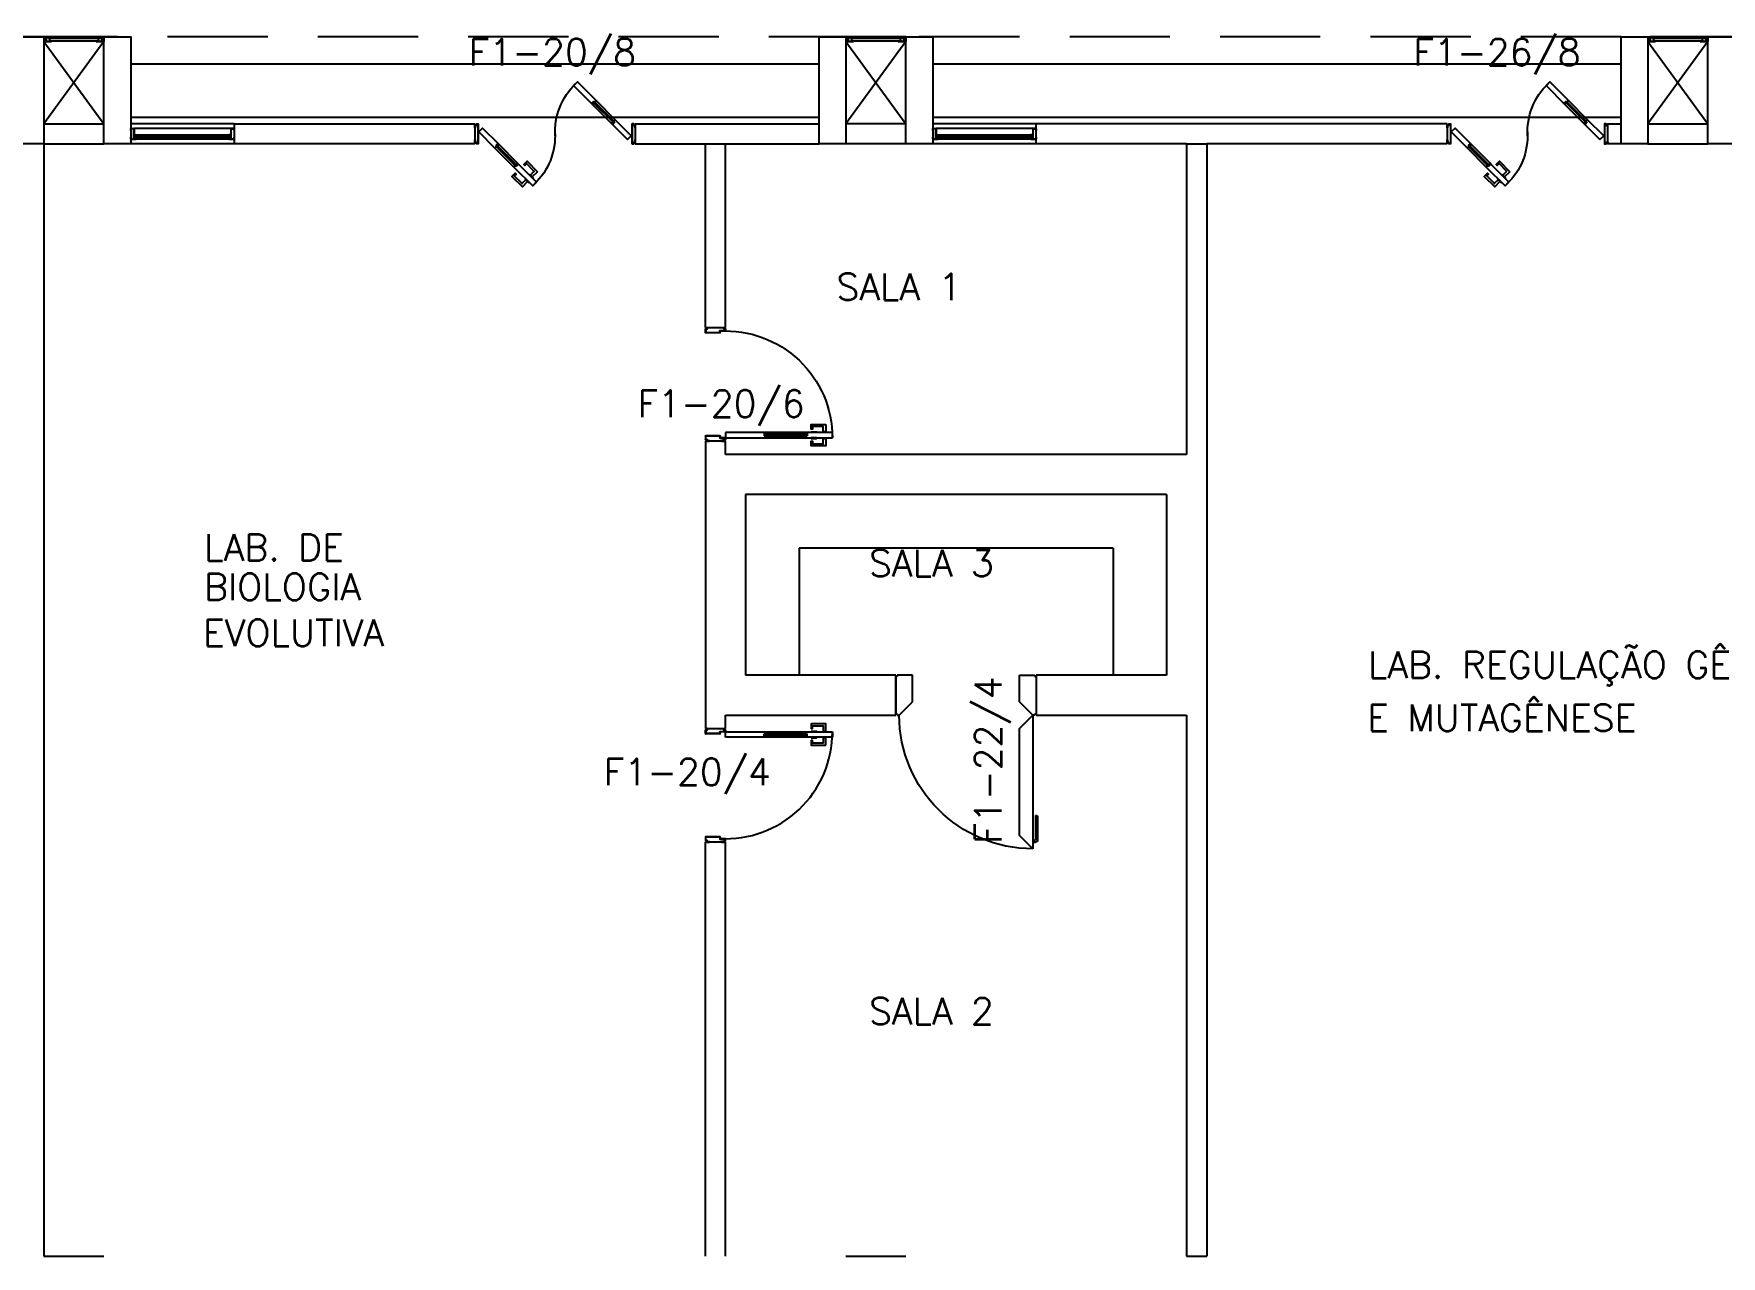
# Model space of a CAD drawing. Header units: millimetres. Extents: x 1887 to 2405, y 1100 to 1335.
# Drawn here: x 2069.68 to 2082.31, y 1228 to 1237.15 of the extents above; entities that cross this region are included whole.
import ezdxf

# ---------------------------------------------------------------- set-up
doc = ezdxf.new("R2010")
doc.units = ezdxf.units.MM
doc.linetypes.add('HIDDEN', pattern=[0.375, 0.25, -0.125])
for name, color, linetype in [('AR-ALV', 2, 'Continuous'), ('AR-ESQ', 1, 'Continuous'), ('AR-ESQPROJ', 1, 'HIDDEN'), ('AR-ESTC', 3, 'Continuous'), ('AR-PEITORIL', 1, 'Continuous'), ('AR-PORTA', 1, 'Continuous'), ('AR-PROJ', 1, 'HIDDEN'), ('AR-SHAFT', 1, 'Continuous'), ('CAMARA FRIA-CONG', 2, 'Continuous'), ('DT-ESQ-BAGUETE-C', 2, 'Continuous'), ('DT-ESQ-BAGUETE-V', 1, 'Continuous'), ('DT-ESQ-CHAPA DOBRADA-V', 1, 'Continuous'), ('DT-ESQ-MARCO-V', 1, 'Continuous'), ('DT-ESQ-PERFIL CADEIRA-C', 2, 'Continuous'), ('DT-ESQ-PERFIL CADEIRA-V', 1, 'Continuous'), ('DT-ESQ-PERFIL U-C', 2, 'Continuous'), ('DT-ESQ-VENEZIANA-C', 2, 'Continuous'), ('DT-ESQ-VENEZIANA-V', 2, 'Continuous'), ('DT-ESQ-VIDRO-C', 2, 'Continuous'), ('ENDEREÇO', 2, 'Continuous'), ('maçaneta', 1, 'Continuous'), ('mov', 1, 'Continuous'), ('PM-PERFIL U-C', 2, 'Continuous'), ('PM-VIDRO', 1, 'Continuous'), ('pm1', 2, 'Continuous'), ('pm2', 2, 'Continuous'), ('TEXTO', 2, 'Continuous')]:
    doc.layers.add(name, color=color, linetype=linetype)
doc.styles.add('UNB-100', font='simplex.shx', dxfattribs={"height": 0.2})
doc.styles.add('UNB1-100', font='simplex.shx', dxfattribs={"height": 0.2})

# ---------------------------------------------------------------- blocks, each defined once
blk = doc.blocks.new('EF01-P')
at = {"layer": 'DT-ESQ-BAGUETE-C', "ltscale": 0.1}
for points in [[(0.002, 0.035), (0.015, 0.035), (0.015, 0.033), (0.002, 0.033), (0.002, 0.005), (0.015, 0.005), (0.015, 0.004), (0.002, 0.004, -0.414214), (0, 0.005), (0, 0.033, -0.414214)], [(0.448, 0.035), (0.435, 0.035), (0.435, 0.033), (0.448, 0.033), (0.448, 0.005), (0.435, 0.005), (0.435, 0.004), (0.448, 0.004, 0.414214), (0.45, 0.005), (0.45, 0.033, 0.414214)]]:
    blk.add_lwpolyline(points, format="xyb", close=True, dxfattribs=at)
at = {"layer": 'DT-ESQ-PERFIL CADEIRA-C', "color": 2, "ltscale": 0.1}
for points in [[(0.01, 0.002), (0.01, 0.003), (0.002, 0.003, 1), (0.002, 0), (0.015, 0, 0.414214), (0.016, 0.002), (0.016, 0.033), (0.043, 0.033)], [(0.407, 0.006), (0.432, 0.006), (0.432, 0.016), (0.433, 0.016), (0.433, 0.006, -0.414214), (0.432, 0.005), (0.407, 0.005), (0.394, 0.005, -1), (0.394, 0.008), (0.407, 0.008), (0.407, 0.02), (0.407, 0.032), (0.394, 0.032, -1), (0.394, 0.035), (0.407, 0.035), (0.433, 0.035, -0.414214), (0.435, 0.033), (0.435, 0.002), (0.448, 0.002)]]:
    blk.add_lwpolyline(points, format="xyb", dxfattribs=at)
at = {"layer": 'DT-ESQ-PERFIL CADEIRA-C', "ltscale": 0.1}
for points in [[(0.043, 0.006), (0.018, 0.006), (0.018, 0.016), (0.016, 0.016), (0.016, 0.006, 0.414214), (0.018, 0.005), (0.043, 0.005), (0.056, 0.005, 1), (0.056, 0.008), (0.043, 0.008), (0.043, 0.02), (0.043, 0.032), (0.056, 0.032, 1), (0.056, 0.035), (0.043, 0.035), (0.016, 0.035, 0.414214), (0.015, 0.033), (0.015, 0.002), (0.002, 0.002)], [(0.041, 0.02), (0.041, 0.032, -0.414214), (0.043, 0.033), (0.056, 0.033)], [(0.041, 0.02), (0.041, 0.008, 0.414214), (0.043, 0.006), (0.056, 0.006)], [(0.408, 0.02), (0.408, 0.032, 0.414214), (0.407, 0.033), (0.394, 0.033)], [(0.408, 0.02), (0.408, 0.008, -0.414214), (0.407, 0.006), (0.394, 0.006)], [(0.44, 0.002), (0.44, 0.003), (0.448, 0.003, -1), (0.448, 0), (0.435, 0, -0.414214), (0.433, 0.002), (0.433, 0.033), (0.407, 0.033)]]:
    blk.add_lwpolyline(points, format="xyb", dxfattribs=at)
at = {"layer": 'DT-ESQ-PERFIL CADEIRA-V', "ltscale": 0.1}
blk.add_line((0.015, 0), (0.435, 0), dxfattribs=at)
at = {"layer": 'DT-ESQ-VENEZIANA-C', "ltscale": 0.1}
for p, q in [((0.043, 0.011), (0.407, 0.011)), ((0.043, 0.009), (0.407, 0.009))]:
    blk.add_line(p, q, dxfattribs=at)
at = {"layer": 'DT-ESQ-VENEZIANA-V', "ltscale": 0.1}
blk.add_line((0.043, 0.031), (0.407, 0.031), dxfattribs=at)
blk = doc.blocks.new('EF04A-P')
at = {"layer": 'DT-ESQ-BAGUETE-C', "ltscale": 0.1}
for points in [[(0.039, -0.05), (0.0255, -0.05), (0.0255, -0.0485), (0.039, -0.0485), (0.039, -0.0365), (0.0255, -0.0365), (0.0255, -0.035), (0.039, -0.035, -0.4142136), (0.0405, -0.0365), (0.0405, -0.0485, -0.4142136)], [(0.736, -0.05), (0.7495, -0.05), (0.7495, -0.0485), (0.736, -0.0485), (0.736, -0.0365), (0.7495, -0.0365), (0.7495, -0.035), (0.736, -0.035, 0.4142136), (0.7345, -0.0365), (0.7345, -0.0485, 0.4142136)]]:
    blk.add_lwpolyline(points, format="xyb", close=True, dxfattribs=at)
at = {"layer": 'DT-ESQ-BAGUETE-V', "ltscale": 0.1}
blk.add_line((0.736, -0.05), (0.039, -0.05), dxfattribs=at)
at = {"layer": 'DT-ESQ-CHAPA DOBRADA-V', "ltscale": 0.1}
blk.add_line((0.735, -0.067), (0.04, -0.067), dxfattribs=at)
at = {"layer": 'DT-ESQ-MARCO-V', "ltscale": 0.1}
for p, q in [((0.0235, -0.035), (0.7515, -0.035)), ((0.0235, -0.115), (0.7515, -0.115))]:
    blk.add_line(p, q, dxfattribs=at)
at = {"layer": 'DT-ESQ-PERFIL U-C', "ltscale": 0.1}
for points in [[(0.025, -0.0655), (0.025, -0.0655, 0.4142136), (0.0235, -0.067), (0.0235, -0.1135), (0.0015, -0.1135), (0.0015, -0.1), (0, -0.1), (0, -0.1135, 0.4142136), (0.0015, -0.115), (0.0235, -0.115, 0.4142136), (0.025, -0.1135), (0.025, -0.067), (0.04, -0.067, 1), (0.04, -0.064), (0.025, -0.064), (0.025, -0.0365, 0.4142136), (0.0235, -0.035), (0.0015, -0.035, 0.4142136), (0, -0.0365), (0, -0.05), (0.0015, -0.05), (0.0015, -0.0365), (0.0235, -0.0365), (0.0235, -0.064, 0.4142136), (0.025, -0.0655), (0.04, -0.0655)], [(0.75, -0.0655), (0.75, -0.0655, -0.4142136), (0.7515, -0.067), (0.7515, -0.1135), (0.7735, -0.1135), (0.7735, -0.1), (0.775, -0.1), (0.775, -0.1135, -0.4142136), (0.7735, -0.115), (0.7515, -0.115, -0.4142136), (0.75, -0.1135), (0.75, -0.067), (0.735, -0.067, -1), (0.735, -0.064), (0.75, -0.064), (0.75, -0.0365, -0.4142136), (0.7515, -0.035), (0.7735, -0.035, -0.4142136), (0.775, -0.0365), (0.775, -0.05), (0.7735, -0.05), (0.7735, -0.0365), (0.7515, -0.0365), (0.7515, -0.064, -0.4142136), (0.75, -0.0655), (0.735, -0.0655)]]:
    blk.add_lwpolyline(points, format="xyb", dxfattribs=at)
at = {"layer": 'DT-ESQ-VIDRO-C', "ltscale": 0.1}
blk.add_lwpolyline([(0.027, -0.062), (0.027, -0.052), (0.748, -0.052), (0.748, -0.062)], close=True, dxfattribs=at)
blk = doc.blocks.new('pe100-alv-01p')
at = {"layer": 'maçaneta'}
for p, q in [((-0.025, 1.25), (-0.005, 1.25)), ((-0.025, 1.235), (-0.005, 1.235)), ((-0.005, 1.05), (-0.005, 1.235)), ((0.01, 1.065), (0.01, 1.235))]:
    blk.add_line(p, q, dxfattribs=at)
for centre, start, end in [((-0.005, 1.235), 360, 90), ((-0.005, 1.065), 270, 360)]:
    blk.add_arc(centre, 0.015, start, end, dxfattribs=at)
at = {"layer": 'mov'}
blk.add_arc((-0.025, 0.3), 1, 90, 180, dxfattribs=at)
at = {"layer": 'pm1'}
for p, q in [((-0.025, 1.3), (-0.125, 1.2)), ((-0.025, 1.3), (-0.025, 1.3)), ((-0.025, 0.3), (-0.025, 1.3)), ((-0.125, 1.2), (-0.125, 0.4)), ((-0.125, 0.4), (-0.025, 0.3)), ((-1.04, 0.29), (-1.05, 0.29)), ((-1.05, 0.01), (-1.05, 0.29)), ((-1.04, 0.3), (-1.025, 0.3)), ((-1.04, 0.3), (-1.04, 0.29)), ((-1.025, 0.3), (-0.925, 0.2)), ((-0.025, 0.3), (-0.125, 0.2)), ((-0.025, 0.3), (-0.025, 0.3)), ((-0.01, 0.3), (-0.025, 0.3)), ((-0.01, 0.3), (-0.01, 0.29)), ((-0.925, 0.2), (-0.925, 0)), ((-0.125, 0.2), (-0.125, 0)), ((-1.04, 0.01), (-1.05, 0.01)), ((-1.04, 0), (-1.04, 0.01)), ((-0.925, 0), (-1.04, 0)), ((-0.125, 0), (-0.01, 0)), ((-0.01, 0), (-0.01, 0.01))]:
    blk.add_line(p, q, dxfattribs=at)
at = {"layer": 'pm2'}
for p, q in [((-0.01, 0.29), (0, 0.29)), ((0, 0.01), (0, 0.29)), ((-0.01, 0.01), (0, 0.01))]:
    blk.add_line(p, q, dxfattribs=at)
blk = doc.blocks.new('PM7B')
at = {"layer": 'maçaneta'}
for points in [[(0.732, -0.208), (0.771, -0.247), (0.785, -0.233), (0.758, -0.206, -0.414214), (0.758, -0.204), (0.813, -0.148), (0.827, -0.162), (0.834, -0.155), (0.81, -0.13)], [(0.806, -0.282), (0.845, -0.321), (0.923, -0.243), (0.898, -0.219), (0.891, -0.226), (0.905, -0.24), (0.849, -0.295, -0.414214), (0.847, -0.295), (0.82, -0.268)], [(0.845, -0.321), (0.806, -0.282), (0.82, -0.268), (0.847, -0.295, 0.414214), (0.849, -0.295), (0.905, -0.24), (0.891, -0.226), (0.898, -0.219), (0.923, -0.243)]]:
    blk.add_lwpolyline(points, format="xyb", close=True, dxfattribs=at)
for points in [[(0.792, -0.226), (0.764, -0.254), (0.767, -0.258), (0.795, -0.229)], [(0.792, -0.226), (0.764, -0.254), (0.767, -0.258), (0.795, -0.229)], [(0.827, -0.261), (0.799, -0.289), (0.795, -0.286), (0.824, -0.258)], [(0.827, -0.261), (0.799, -0.289), (0.795, -0.286), (0.824, -0.258)]]:
    blk.add_lwpolyline(points, close=True, dxfattribs=at)
at = {"layer": 'mov'}
for centre, start, end in [((0.099, 0.089), 356.8029, 46.3992), ((1.101, 0.061), 176.8029, 226.3992)]:
    blk.add_arc(centre, 0.501, start, end, dxfattribs=at)
at = {"layer": 'PM-PERFIL U-C'}
for p, q in [((0, 0.12), (0, 0.139)), ((0.001, 0.14), (0.01, 0.14)), ((0.01, 0.138), (0.002, 0.138)), ((0.002, 0.138), (0.002, 0.12)), ((0.01, 0.14), (0.01, 0.149)), ((0.012, 0.15), (0.023, 0.15)), ((0.023, 0.148), (0.012, 0.148)), ((0.012, 0.148), (0.012, 0.139)), ((0.023, 0.148), (0.023, 0.002)), ((0.025, 0.149), (0.025, 0.001)), ((1.175, 0.149), (1.175, 0.001)), ((1.188, 0.15), (1.176, 0.15)), ((1.177, 0.148), (1.188, 0.148)), ((1.177, 0.148), (1.177, 0.002)), ((1.188, 0.148), (1.188, 0.139)), ((1.189, 0.138), (1.198, 0.138)), ((1.19, 0.14), (1.19, 0.149)), ((1.198, 0.14), (1.19, 0.14)), ((1.198, 0.138), (1.198, 0.12)), ((1.2, 0.12), (1.2, 0.139)), ((0.002, 0.12), (0, 0.12)), ((0, 0.012), (0, 0.03)), ((0, 0.03), (0.002, 0.03)), ((0.01, 0.01), (0.001, 0.01)), ((0.002, 0.03), (0.002, 0.012)), ((0.002, 0.012), (0.01, 0.012)), ((0.01, 0.001), (0.01, 0.01)), ((0.012, 0.01), (0.012, 0.002)), ((0.012, 0.002), (0.023, 0.002)), ((0.023, 0), (0.012, 0)), ((1.188, 0.002), (1.177, 0.002)), ((1.176, 0), (1.188, 0)), ((1.188, 0.01), (1.188, 0.002)), ((1.198, 0.012), (1.189, 0.012)), ((1.19, 0.01), (1.198, 0.01)), ((1.19, 0.001), (1.19, 0.01)), ((1.198, 0.12), (1.2, 0.12)), ((1.198, 0.03), (1.198, 0.012)), ((1.2, 0.03), (1.198, 0.03)), ((1.2, 0.012), (1.2, 0.03))]:
    blk.add_line(p, q, dxfattribs=at)
for centre, start, end in [((0.001, 0.139), 90, 180), ((0.012, 0.149), 90, 180), ((0.01, 0.139), 270, 0), ((0.023, 0.149), 0, 90), ((1.176, 0.149), 90, 180), ((1.188, 0.149), 0, 90), ((1.189, 0.139), 180, 270), ((1.198, 0.139), 0, 90), ((0.001, 0.012), 180, 270), ((0.01, 0.01), 0, 90), ((0.012, 0.001), 180, 270), ((0.023, 0.001), 269.9386, 0), ((1.176, 0.001), 180, 270.0614), ((1.189, 0.01), 90, 180), ((1.188, 0.001), 270, 0), ((1.198, 0.012), 270, 0)]:
    blk.add_arc(centre, 0.0015, start, end, dxfattribs=at)
at = {"layer": 'PM-VIDRO'}
for p, q in [((0.161, 0.171), (0.302, 0.312)), ((0.309, 0.305), (0.168, 0.164)), ((0.891, -0.155), (1.032, -0.014)), ((1.039, -0.021), (0.898, -0.162))]:
    blk.add_line(p, q, dxfattribs=at)
at = {"layer": 'pm1'}
for p, q in [((0.302, 0.312), (0.291, 0.323)), ((0.302, 0.312), (0.309, 0.319)), ((0.327, 0.302), (0.309, 0.319)), ((0.316, 0.312), (0.309, 0.305)), ((0.32, 0.294), (0.309, 0.305)), ((0.327, 0.302), (0.32, 0.294)), ((0.03, 0.061), (0.15, 0.181)), ((0.178, 0.153), (0.058, 0.033)), ((0.15, 0.181), (0.161, 0.171)), ((0.154, 0.164), (0.161, 0.171)), ((0.171, 0.146), (0.154, 0.164)), ((0.168, 0.164), (0.161, 0.157)), ((0.168, 0.164), (0.178, 0.153)), ((0.178, 0.153), (0.171, 0.146)), ((0.058, 0.033), (0.03, 0.061)), ((1.022, -0.003), (1.029, 0.004)), ((1.029, 0.004), (1.046, -0.014)), ((1.032, -0.014), (1.039, -0.007)), ((1.046, -0.014), (1.039, -0.021)), ((0.873, -0.152), (0.88, -0.144)), ((0.873, -0.152), (0.891, -0.169)), ((0.88, -0.144), (0.891, -0.155)), ((0.884, -0.162), (0.891, -0.155)), ((0.898, -0.162), (0.891, -0.169)), ((0.898, -0.162), (0.909, -0.173))]:
    blk.add_line(p, q, dxfattribs=at)
for points in [[(0.291, 0.323), (0.433, 0.464), (0.461, 0.436), (0.32, 0.294)], [(1.032, -0.014), (1.022, -0.003), (1.142, 0.117), (1.17, 0.089), (1.05, -0.031), (1.039, -0.021)], [(0.909, -0.173), (0.767, -0.314), (0.739, -0.286), (0.873, -0.152)]]:
    blk.add_lwpolyline(points, dxfattribs=at)
at = {"layer": 'pm2'}
for p, q in [((0.15, 0.181), (0.291, 0.323)), ((0.32, 0.294), (0.178, 0.153)), ((0.88, -0.144), (1.022, -0.003)), ((1.05, -0.031), (0.909, -0.173))]:
    blk.add_line(p, q, dxfattribs=at)
blk = doc.blocks.new('PM3V')
at = {"layer": 'maçaneta'}
for points in [[(0.02, 0.9), (-0.035, 0.9), (-0.035, 0.79), (0, 0.79), (0, 0.8), (-0.02, 0.8), (-0.02, 0.879, -0.414214), (-0.018, 0.88), (0.02, 0.88)], [(0.125, 0.9), (0.07, 0.9), (0.07, 0.88), (0.109, 0.88, -0.414214), (0.11, 0.879), (0.11, 0.8), (0.09, 0.8), (0.09, 0.79), (0.125, 0.79)]]:
    blk.add_lwpolyline(points, format="xyb", close=True, dxfattribs=at)
for points in [[(0.02, 0.79), (0.02, 0.83), (0.025, 0.83), (0.025, 0.79)], [(0.07, 0.79), (0.07, 0.83), (0.065, 0.83), (0.065, 0.79)]]:
    blk.add_lwpolyline(points, close=True, dxfattribs=at)
at = {"layer": 'mov'}
blk.add_arc((0.025, 0.15), 0.8, 356.8472, 90, dxfattribs=at)
at = {"layer": 'PM-PERFIL U-C'}
for p, q in [((0, 0.12), (0, 0.139)), ((0.002, 0.14), (0.01, 0.14)), ((0.002, 0.138), (0.002, 0.12)), ((0.011, 0.138), (0.002, 0.138)), ((0.01, 0.14), (0.01, 0.149)), ((0.012, 0.15), (0.024, 0.15)), ((0.012, 0.148), (0.012, 0.14)), ((0.023, 0.148), (0.012, 0.148)), ((0.023, 0.109), (0.023, 0.148)), ((0.025, 0.149), (0.025, 0.109)), ((0.825, 0.149), (0.825, 0.109)), ((0.839, 0.15), (0.827, 0.15)), ((0.827, 0.148), (0.838, 0.148)), ((0.827, 0.109), (0.827, 0.148)), ((0.838, 0.148), (0.838, 0.14)), ((0.84, 0.14), (0.84, 0.149)), ((0.849, 0.14), (0.84, 0.14)), ((0.84, 0.138), (0.848, 0.138)), ((0.848, 0.138), (0.848, 0.12)), ((0.85, 0.12), (0.85, 0.139)), ((0.002, 0.12), (0, 0.12)), ((0, 0.03), (0.002, 0.03)), ((0, 0.012), (0, 0.03)), ((0.002, 0.03), (0.002, 0.012)), ((0.002, 0.012), (0.011, 0.012)), ((0.01, 0.01), (0.002, 0.01)), ((0.01, 0.002), (0.01, 0.01)), ((0.012, 0.011), (0.012, 0.002)), ((0.012, 0.002), (0.038, 0.002)), ((0.038, 0), (0.012, 0)), ((0.038, 0.109), (0.025, 0.109)), ((0.038, 0.107), (0.025, 0.107)), ((0.038, 0.107), (0.038, 0.002)), ((0.04, 0.108), (0.04, 0.002)), ((0.81, 0.108), (0.81, 0.002)), ((0.812, 0.109), (0.825, 0.109)), ((0.812, 0.107), (0.826, 0.107)), ((0.812, 0.107), (0.812, 0.002)), ((0.838, 0.002), (0.812, 0.002)), ((0.812, 0), (0.839, 0)), ((0.838, 0.011), (0.838, 0.002)), ((0.848, 0.012), (0.84, 0.012)), ((0.84, 0.002), (0.84, 0.01)), ((0.84, 0.01), (0.849, 0.01)), ((0.848, 0.12), (0.85, 0.12)), ((0.85, 0.03), (0.848, 0.03)), ((0.848, 0.03), (0.848, 0.012)), ((0.85, 0.012), (0.85, 0.03))]:
    blk.add_line(p, q, dxfattribs=at)
for centre, start, end in [((0.002, 0.139), 90, 180), ((0.012, 0.149), 90, 180), ((0.011, 0.14), 270, 0), ((0.024, 0.149), 360, 90), ((0.827, 0.149), 90, 180), ((0.84, 0.14), 180, 270), ((0.839, 0.149), 0, 90), ((0.849, 0.139), 0, 90), ((0.002, 0.012), 180, 270), ((0.012, 0.002), 180, 270), ((0.011, 0.011), 0, 90), ((0.025, 0.109), 180, 270), ((0.038, 0.002), 269.9386, 0), ((0.038, 0.108), 0, 90), ((0.812, 0.108), 90, 180), ((0.812, 0.002), 180, 270.0614), ((0.826, 0.109), 270, 0), ((0.84, 0.011), 90, 180), ((0.839, 0.002), 270, 0), ((0.849, 0.012), 270, 0)]:
    blk.add_arc(centre, 0.0015, start, end, dxfattribs=at)
at = {"layer": 'PM-VIDRO'}
for p, q in [((0.04, 0.45), (0.04, 0.75)), ((0.05, 0.75), (0.05, 0.45))]:
    blk.add_line(p, q, dxfattribs=at)
at = {"layer": 'pm1'}
for p, q in [((0.025, 0.95), (0.065, 0.95)), ((0.025, 0.75), (0.025, 0.95)), ((0.065, 0.95), (0.065, 0.76)), ((0.065, 0.76), (0.04, 0.76)), ((0.04, 0.75), (0.04, 0.76)), ((0.05, 0.76), (0.05, 0.75)), ((0.065, 0.76), (0.065, 0.75)), ((0.04, 0.75), (0.025, 0.75)), ((0.065, 0.75), (0.05, 0.75)), ((0.025, 0.15), (0.025, 0.45)), ((0.04, 0.45), (0.025, 0.45)), ((0.04, 0.44), (0.04, 0.45)), ((0.065, 0.44), (0.04, 0.44)), ((0.065, 0.45), (0.05, 0.45)), ((0.05, 0.45), (0.05, 0.44)), ((0.065, 0.45), (0.065, 0.44)), ((0.065, 0.44), (0.065, 0.15)), ((0.065, 0.15), (0.025, 0.15))]:
    blk.add_line(p, q, dxfattribs=at)
at = {"layer": 'pm2'}
for p, q in [((0.025, 0.45), (0.025, 0.75)), ((0.065, 0.75), (0.065, 0.45)), ((0.025, 0.15), (0.025, 0.109)), ((0.025, 0.109), (0.035, 0.109)), ((0.825, 0.109), (0.815, 0.109)), ((0.815, 0), (0.84, 0)), ((0.84, 0.01), (0.85, 0.01)), ((0.84, 0), (0.84, 0.01))]:
    blk.add_line(p, q, dxfattribs=at)

msp = doc.modelspace()

# ---------------------------------------------------------------- linework, layer by layer
at = {"layer": 'AR-ALV'}
for p, q in [((2069.76, 1236.473), (2070.21, 1236.473)), ((2071.185, 1236.473), (2072.985, 1236.473)), ((2071.185, 1236.473), (2071.185, 1236.323)), ((2072.985, 1236.473), (2072.985, 1236.323)), ((2074.185, 1236.473), (2075.56, 1236.473)), ((2074.185, 1236.473), (2074.185, 1236.323)), ((2076.21, 1236.473), (2075.76, 1236.473)), ((2080.26, 1236.473), (2077.185, 1236.473)), ((2077.185, 1236.323), (2077.185, 1236.473)), ((2080.26, 1236.473), (2080.26, 1236.323)), ((2081.76, 1236.473), (2082.21, 1236.473)), ((2069.76, 1236.323), (2069.76, 1227.998)), ((2069.76, 1236.323), (2070.21, 1236.323)), ((2072.985, 1236.323), (2071.185, 1236.323)), ((2074.185, 1236.323), (2075.56, 1236.323)), ((2074.71, 1234.949), (2074.71, 1236.323)), ((2074.86, 1234.949), (2074.86, 1236.323)), ((2076.21, 1236.323), (2075.76, 1236.323)), ((2078.31, 1236.323), (2077.185, 1236.323)), ((2078.31, 1236.323), (2078.31, 1233.998)), ((2078.31, 1236.323), (2078.31, 1233.998)), ((2078.46, 1236.323), (2078.46, 1227.998)), ((2080.26, 1236.323), (2078.46, 1236.323)), ((2081.76, 1236.323), (2082.21, 1236.323)), ((2074.71, 1234.949), (2074.86, 1234.949)), ((2074.71, 1234.098), (2074.71, 1231.948)), ((2074.86, 1234.098), (2074.71, 1234.098)), ((2074.86, 1233.998), (2074.86, 1234.098)), ((2078.31, 1233.998), (2074.86, 1233.998)), ((2078.16, 1233.698), (2075.01, 1233.698)), ((2075.01, 1233.698), (2075.01, 1232.348)), ((2078.16, 1233.698), (2078.16, 1232.348)), ((2076.135, 1232.348), (2075.01, 1232.348)), ((2076.135, 1232.048), (2076.135, 1232.348)), ((2078.16, 1232.348), (2077.185, 1232.348)), ((2077.185, 1232.348), (2077.185, 1232.048)), ((2074.71, 1231.948), (2074.86, 1231.948)), ((2074.86, 1232.048), (2076.135, 1232.048)), ((2074.86, 1231.948), (2074.86, 1232.048)), ((2077.185, 1232.048), (2078.31, 1232.048)), ((2078.31, 1232.048), (2078.31, 1227.998)), ((2074.86, 1231.098), (2074.71, 1231.098)), ((2074.71, 1227.998), (2074.71, 1231.098)), ((2074.86, 1227.998), (2074.86, 1231.098)), ((2078.31, 1229.648), (2078.31, 1227.998)), ((2069.76, 1227.998), (2070.21, 1227.998)), ((2075.76, 1227.998), (2076.21, 1227.998)), ((2078.31, 1227.998), (2078.46, 1227.998))]:
    msp.add_line(p, q, dxfattribs=at)
msp.add_lwpolyline([(2081.56, 1236.323), (2081.46, 1236.323), (2081.46, 1236.473), (2081.56, 1236.473)], dxfattribs=at)
at = {"layer": 'AR-ESQPROJ'}
msp.add_line((2078.31, 1236.323), (2078.46, 1236.323), dxfattribs=at)
at = {"layer": 'AR-ESTC'}
for points in [[(2069.56, 1236.323), (2069.56, 1237.123), (2069.76, 1237.123), (2069.76, 1236.323)], [(2070.21, 1236.323), (2070.21, 1237.123), (2070.41, 1237.123), (2070.41, 1236.323)], [(2075.56, 1236.323), (2075.56, 1237.123), (2075.76, 1237.123), (2075.76, 1236.323)], [(2076.21, 1236.323), (2076.21, 1237.123), (2076.41, 1237.123), (2076.41, 1236.323)], [(2081.56, 1236.323), (2081.56, 1237.123), (2081.76, 1237.123), (2081.76, 1236.323)], [(2082.21, 1236.323), (2082.21, 1237.123), (2082.41, 1237.123), (2082.41, 1236.323)]]:
    msp.add_lwpolyline(points, close=True, dxfattribs=at)
at = {"layer": 'AR-PEITORIL'}
for p, q in [((2071.185, 1236.473), (2070.41, 1236.473)), ((2077.185, 1236.473), (2076.41, 1236.473)), ((2071.185, 1236.323), (2070.41, 1236.323)), ((2077.185, 1236.323), (2076.41, 1236.323))]:
    msp.add_line(p, q, dxfattribs=at)
at = {"layer": 'AR-PROJ', "ltscale": 3}
msp.add_line((2117.56, 1237.123), (2058.41, 1237.123), dxfattribs=at)
at = {"layer": 'AR-SHAFT'}
for p, q in [((2070.21, 1237.09), (2069.76, 1236.473)), ((2069.761, 1237.088), (2070.21, 1236.473)), ((2076.21, 1237.09), (2075.76, 1236.473)), ((2075.761, 1237.088), (2076.21, 1236.473)), ((2082.21, 1237.09), (2081.76, 1236.473)), ((2081.761, 1237.088), (2082.21, 1236.473)), ((2070.41, 1236.923), (2075.56, 1236.923)), ((2076.41, 1236.923), (2081.56, 1236.923)), ((2070.41, 1236.523), (2075.56, 1236.523)), ((2076.41, 1236.523), (2081.56, 1236.523))]:
    msp.add_line(p, q, dxfattribs=at)
at = {"layer": 'CAMARA FRIA-CONG'}
for p, q in [((2077.76, 1233.298), (2075.41, 1233.298)), ((2075.41, 1233.298), (2075.41, 1232.348)), ((2077.76, 1233.298), (2077.76, 1232.348))]:
    msp.add_line(p, q, dxfattribs=at)

# ---------------------------------------------------------------- block references
at = {"layer": 'AR-ESQ', "rotation": 180}
for name, p in [('EF01-P', (2070.21, 1237.123)), ('EF01-P', (2076.21, 1237.123)), ('EF01-P', (2082.21, 1237.123)), ('EF04A-P', (2071.185, 1236.323)), ('EF04A-P', (2077.185, 1236.323))]:
    msp.add_blockref(name, p, dxfattribs=at)
at = {"layer": 'AR-PORTA', "xscale": -1}
for p in [(2074.185, 1236.323), (2081.46, 1236.323)]:
    msp.add_blockref('PM7B', p, dxfattribs=at)
for name, p, rotation in [('PM3V', (2074.71, 1234.098), 270), ('pe100-alv-01p', (2077.185, 1232.348), 180)]:
    msp.add_blockref(name, p, dxfattribs=dict(at, rotation=rotation))
at = {"layer": 'AR-PORTA', "rotation": 270}
msp.add_blockref('PM3V', (2074.71, 1231.948), dxfattribs=at)

# ---------------------------------------------------------------- texts
at = {"layer": 'ENDEREÇO', "style": 'UNB1-100'}
for s, p in [('F1-20/8', (2072.939, 1236.909)), ('F1-26/8', (2080.006, 1236.909)), ('F1-20/6', (2074.201, 1234.279)), ('F1-20/4', (2073.948, 1231.523))]:
    msp.add_text(s, height=0.2, dxfattribs=at).set_placement(p)
msp.add_text('F1-22/4', height=0.2, rotation=90, dxfattribs=at).set_placement((2076.925, 1231.086))
at = {"layer": 'TEXTO', "style": 'UNB-100'}
for s, p in [('SALA 1', (2075.69, 1235.153)), ('LAB. DE', (2070.959, 1233.203)), ('SALA 3', (2075.933, 1233.085)), ('BIOLOGIA', (2070.958, 1232.908)), ('EVOLUTIVA', (2070.95, 1232.564)), ('LAB. REGULAÇÃO GÊNICA', (2079.666, 1232.325)), ('E MUTAGÊNESE', (2079.66, 1231.928)), ('SALA 2', (2075.933, 1229.733))]:
    msp.add_text(s, height=0.2, dxfattribs=at).set_placement(p)

doc.saveas('drawing.dxf')
